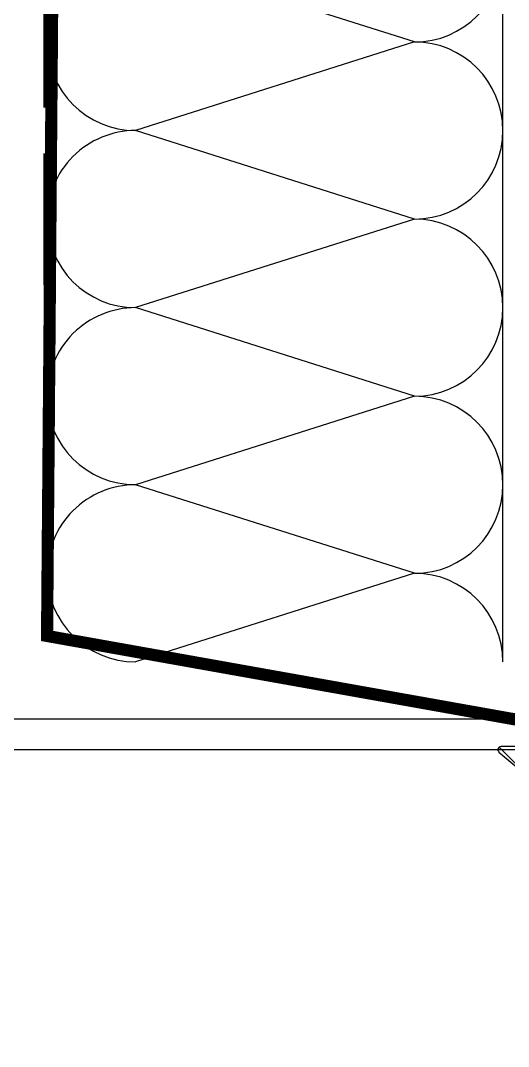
# Model space of a CAD drawing. Header units: inches. Extents: x 21 to 38546, y 13 to 15001.
# Drawn here: x 3996.47 to 3999.68, y 961.46 to 968.21 of the extents above; entities that cross this region are included whole.
import ezdxf

# ---------------------------------------------------------------- set-up
doc = ezdxf.new("R2010")
doc.units = ezdxf.units.IN
doc.header["$MEASUREMENT"] = 0
doc.set_wipeout_variables(frame=1)
doc.linetypes.add('HIDDEN', pattern=[9.525, 6.35, -3.175])
for name, color, linetype, lineweight in [('Z_MİM_-KM-GLAZ', 8, 'Continuous', 25), ('Z_MİM_-KM-PAINT', 8, 'Continuous', 25), ('Z_MİM_-KM-PATTERN-00', 8, 'Continuous', 25), ('Z_MİM_-KM-PAVEMENT', 8, 'Continuous', 25), ('Z_MİM_-KM-STRS', 8, 'Continuous', 25), ('Z_MİM_-KM-WALL-PLASTER', 8, 'Continuous', 25), ('Z_MİM_fitiller_k', 8, 'Continuous', 25), ('Z_MİM_MYM Taşyünü', 8, 'Continuous', 25), ('Z_MİM_MYM_alüminyum levha', 8, 'Continuous', 25), ('Z_MİM_MYM_MEMBRAN_', 8, 'HIDDEN', 25), ('Z_MİM_MYM_taşyünü', 8, 'Continuous', 25)]:
    doc.layers.add(name, color=color, linetype=linetype, lineweight=lineweight)

# ---------------------------------------------------------------- blocks, each defined once
blk = doc.blocks.new('TRETUVAR')
at = {"layer": 'Z_MİM_-KM-PATTERN-00'}
h = blk.add_hatch(dxfattribs=at)
h.set_pattern_fill('AR-B816', color=256, scale=0.3, angle=90)
h.set_pattern_definition([(90, (21322.77, 490.03), (-60.96, 4e-15), []), (180, (21322.77, 490.03), (-60.96, -60.96), [60.96, -60.96])])
h.paths.add_polyline_path([(22632.7717, 2700.0323), (19252.7715, 2700.0323), (19252.7715, 2750.0322), (19097.7717, 2750.0323), (19097.7717, 2610.0323), (22542.7717, 2610.0323), (22542.7717, 2080.1297), (22697.7717, 2080.1297), (22697.7717, 1460.1297), (22542.7717, 1460.1297), (22542.7717, 980.0317), (21222.7713, 980.0317), (21222.7713, 590.0317), (20152.7722, 590.0317), (20152.7722, 980.0317), (19012.7715, 980.0317), (19012.7747, 1635.0312), (18722.7715, 1635.0312), (18722.7718, 2610.0323), (18807.7717, 2610.0323), (18807.7717, 2750.0323), (18632.7718, 2750.0323), (18632.7715, 1545.0312), (18922.7743, 1545.0312), (18922.7711, 890.0317), (19882.7722, 890.0317), (19882.7722, 665.0172), (20022.7506, 665.0334), (20022.7705, 490.0317), (21322.7713, 490.0317), (21322.7713, 890.0317), (22632.7717, 890.0317), (22632.7717, 1220.1297), (22797.7717, 1220.1297), (22797.7717, 2180.1297), (22632.7717, 2180.1297)])
h.paths.add_polyline_path([(19082.7717, 2750.0323), (18822.7717, 2750.0323), (18822.7717, 2610.0323), (19082.7717, 2610.0323)], flags=16)
at = {"layer": 'Z_MİM_-KM-PAVEMENT'}
blk.add_lwpolyline([(22542.7717, 1460.1297), (22542.7717, 980.0317), (21222.7713, 980.0317), (21222.7713, 590.0317), (20152.7722, 590.0317), (20152.7722, 980.0317), (19012.7715, 980.0317), (19012.7747, 1635.0312), (18722.7715, 1635.0312), (18722.7718, 2610.0323), (22542.7717, 2610.0323), (22542.7717, 2080.1297), (22697.7717, 2080.1297), (22697.7717, 1460.1297)], close=True, dxfattribs=at)
blk = doc.blocks.new('*U160')
at = {"layer": 'Z_MİM_MYM_taşyünü'}
for p, q in [((-140.748, 5.823), (-146.572, 24.177)), ((-140.748, 5.823), (-134.925, 24.177)), ((-129.101, 5.823), (-134.925, 24.177)), ((-129.101, 5.823), (-123.278, 24.177)), ((-117.454, 5.823), (-123.278, 24.177)), ((-117.454, 5.823), (-111.631, 24.177)), ((-105.807, 5.823), (-111.631, 24.177)), ((-105.807, 5.823), (-99.984, 24.177)), ((-146.572, 0), (-134.925, 0)), ((-134.925, 0), (-123.278, 0)), ((-123.278, 0), (-111.631, 0)), ((-111.631, 0), (-99.984, 0))]:
    blk.add_line(p, q, dxfattribs=at)
at = {"layer": 'Z_MİM_MYM_taşyünü', "const_width": 0.5}
for points in [[(-145.072, 30), (-136.425, 30)], [(-133.425, 30), (-124.778, 30)], [(-121.778, 30), (-113.131, 30)], [(-110.131, 30), (-101.484, 30)]]:
    blk.add_lwpolyline(points, dxfattribs=at)
at = {"layer": 'Z_MİM_MYM_taşyünü'}
for centre, start, end in [((-140.748, 24.177), 90, 180), ((-140.748, 24.177), 360, 90), ((-129.101, 24.177), 90, 180), ((-129.101, 24.177), 360, 90), ((-117.454, 24.177), 90, 180), ((-117.454, 24.177), 360, 90), ((-105.807, 24.177), 90, 180), ((-105.807, 24.177), 360, 90), ((-146.572, 5.823), 270, 0), ((-134.925, 5.823), 180, 270), ((-134.925, 5.823), 270, 0), ((-123.278, 5.823), 180, 270), ((-123.278, 5.823), 270, 0), ((-111.631, 5.823), 180, 270), ((-111.631, 5.823), 270, 0), ((-99.984, 5.823), 180, 270)]:
    blk.add_arc(centre, 5.823, start, end, dxfattribs=at)
blk = doc.blocks.new('-KM-AL1 150_900')
at = {"layer": 'Z_MİM_fitiller_k', "linetype": 'Continuous', "flags": 128}
blk.add_lwpolyline([(12.4177, -34.1), (12.3239, -34.1, 0.700208), (12.311, -34.1353), (12.6805, -34.4453, 0.176327)], format="xyb", dxfattribs=at)
blk.add_wipeout([(151.4879, -34.02), (151.7258, -15.4799), (149.45, -15.45), (149.45, 7.15), (9.45, 7.15), (9.45, -15.45), (7.3978, -15.45), (7.5673, -34.0611)])
at = {"layer": 'Z_MİM_fitiller_k'}
h = blk.add_hatch(dxfattribs=at)
h.set_pattern_fill('ANSI37', color=256, scale=0.05)
h.set_pattern_definition([(45, (15.19323, -18.45002), (-0.1122532, 0.1122532), []), (135, (15.19323, -18.45002), (-0.1122532, -0.1122532), [])])
h.paths.add_polyline_path([(12.7132, -30.45, 0.414214), (12.6932, -30.47), (12.6932, -31.38, 0.668179), (12.7274, -31.3942), (12.7657, -31.3559, -0.414214), (12.7939, -31.3559), (12.8322, -31.3942, 0.414214), (12.8605, -31.3942), (12.9009, -31.3537, -0.427607), (12.9298, -31.3544, 0.210768), (13.0332, -31.4), (13.3249, -31.4, 0.668179), (13.3391, -31.3659), (13.2679, -31.2947, 0.198912), (13.2325, -31.28), (13.0332, -31.28, -1.650385), (13.0496, -31.2486, 0.245393), (13.0907, -31.27), (13.2604, -31.27, -0.198912), (13.2745, -31.2759), (13.3928, -31.3942, 0.414214), (13.4211, -31.3942), (13.4594, -31.3559, -0.414214), (13.4877, -31.3559), (13.5259, -31.3942, 0.414214), (13.5542, -31.3942), (13.5925, -31.3559, -0.414214), (13.6208, -31.3559), (13.6591, -31.3942, 0.668179), (13.6932, -31.38), (13.6932, -30.47, 0.414214), (13.6732, -30.45), (13.4032, -30.45, -0.414214), (13.3832, -30.43), (13.3832, -30.33, -0.414214), (13.4032, -30.31), (13.4349, -30.31, 0.668179), (13.4491, -30.2759), (13.3691, -30.1959, 0.198912), (13.3549, -30.19), (13.0315, -30.19, 0.198912), (13.0174, -30.1959), (12.9374, -30.2759, 0.668179), (12.9515, -30.31), (12.9832, -30.31, -0.414214), (13.0032, -30.33), (13.0032, -30.43, -0.414214), (12.9832, -30.45)])
h.paths.add_polyline_path([(12.9941, -30.63), (13.3923, -30.63, -0.388879), (13.4621, -30.6939), (13.4866, -30.9739, -0.440011), (13.4168, -31.05), (12.9696, -31.05, -0.440011), (12.8999, -30.9739), (12.9244, -30.6939, -0.388879)], flags=16)
h.paths.add_polyline_path([(13.0832, -30.43, 0.414214), (13.1032, -30.45), (13.2832, -30.45, 0.414214), (13.3032, -30.43), (13.3032, -30.33, 0.414214), (13.2832, -30.31), (13.1032, -30.31, 0.414214), (13.0832, -30.33)], flags=16)
h.paths.add_polyline_path([(13.0388, -34.1441), (13.0005, -34.1059, 0.414214), (12.9722, -34.1059), (12.9339, -34.1441, -0.414214), (12.9057, -34.1441), (12.8674, -34.1059, 0.57735), (12.8339, -34.1148), (12.816, -34.1815, -0.493145), (12.6694, -34.2422), (12.4277, -34.1027, 0.131652), (12.4177, -34.1), (12.3239, -34.1, 0.700208), (12.311, -34.1353), (12.6805, -34.4453, 0.176327), (12.6933, -34.45), (13.1232, -34.45, -0.414214), (13.1432, -34.47), (13.1432, -34.57, -0.414214), (13.1232, -34.59), (13.0915, -34.59, 0.668179), (13.0774, -34.6241), (13.1574, -34.7041, 0.198912), (13.1715, -34.71), (13.4949, -34.71, 0.198912), (13.5091, -34.7041), (13.5891, -34.6241, 0.668179), (13.5749, -34.59), (13.5432, -34.59, -0.414214), (13.5232, -34.57), (13.5232, -34.47, -0.414214), (13.5432, -34.45), (13.8132, -34.45, 0.414214), (13.8332, -34.43), (13.8332, -34.12, 0.668179), (13.7991, -34.1059), (13.7608, -34.1441, -0.414214), (13.7325, -34.1441), (13.6942, -34.1059, 0.414214), (13.6659, -34.1059), (13.6255, -34.1463, -0.427607), (13.5966, -34.1456, 0.210768), (13.4932, -34.1), (13.2015, -34.1, 0.668179), (13.1874, -34.1341), (13.2586, -34.2054, 0.198912), (13.2939, -34.22), (13.4932, -34.22, -1.650385), (13.4768, -34.2514, 0.245393), (13.4358, -34.23), (13.2661, -34.23, -0.198912), (13.2519, -34.2241), (13.1336, -34.1059, 0.414214), (13.1054, -34.1059), (13.0671, -34.1441, -0.414214)])
h.paths.add_polyline_path([(13.2432, -34.45), (13.4232, -34.45, -0.414214), (13.4432, -34.47), (13.4432, -34.57, -0.414214), (13.4232, -34.59), (13.2432, -34.59, -0.414214), (13.2232, -34.57), (13.2232, -34.47, -0.414214)], flags=16)
at = {"layer": 'Z_MİM_MYM_alüminyum levha'}
blk.add_lwpolyline([(7.5087, -15.7805, -0.414214), (7.5088, -15.7805), (7.5088, -20.3918), (7.5088, -33.9197, 0.414214), (7.7088, -34.1197), (14.2749, -34.1197), (14.2749, -33.9197), (7.7088, -33.9197, -0.414214), (7.7088, -33.9197), (7.7088, -20.3918), (7.7088, -15.7805, 0.000012), (7.7088, -15.7805), (7.5088, -15.7805)], format="xyb", dxfattribs=at)
at = {"layer": 'Z_MİM_MYM_MEMBRAN_', "ltscale": 20, "const_width": 0.08}
blk.add_lwpolyline([(14.1105, -33.9197), (12.4105, -33.9197), (9.337, -33.3721), (9.337, -33.3721), (9.4832, -15.4647), (8.3978, -15.45), (7.8978, -15.45)], dxfattribs=at)
at = {"layer": 'Z_MİM_MYM Taşyünü', "xscale": 0.1, "yscale": 0.1, "zscale": 0.1, "rotation": 90}
blk.add_blockref('*U160', (12.337, -18.8855), dxfattribs=at)

msp = doc.modelspace()

# ---------------------------------------------------------------- linework, layer by layer
at = {"layer": 'Z_MİM_-KM-PAINT'}
msp.add_lwpolyline([(4657.2571, 1293.0577), (4657.2571, 966.5831), (3316.2576, 966.5831), (3316.2576, 1621.5832), (3026.2581, 1621.5834), (3026.2581, 2597.5843), (6847.2581, 2597.5843), (6847.2581, 966.5831), (5326.257, 966.5831), (5326.257, 1293.0577)], dxfattribs=at)
at = {"layer": 'Z_MİM_-KM-WALL-PLASTER'}
msp.add_lwpolyline([(4656.7571, 1293.0577), (4656.7571, 967.0831), (3316.7576, 967.0831), (3316.7576, 1622.0832), (3026.7581, 1622.0834), (3026.7581, 2597.0843), (6846.7581, 2597.0843), (6846.7581, 967.0831), (5326.757, 967.0831), (5326.757, 1293.0577)], dxfattribs=at)

# ---------------------------------------------------------------- block references
at = {"layer": 'Z_MİM_-KM-STRS'}
msp.add_blockref('TRETUVAR', (-15696.014, -12.9486), dxfattribs=at)

# ---------------------------------------------------------------- next in the draw order: block references
at = {"layer": 'Z_MİM_-KM-GLAZ'}
msp.add_blockref('-KM-AL1 150_900', (3987.3075, 997.5331), dxfattribs=at)

doc.saveas('drawing.dxf')
